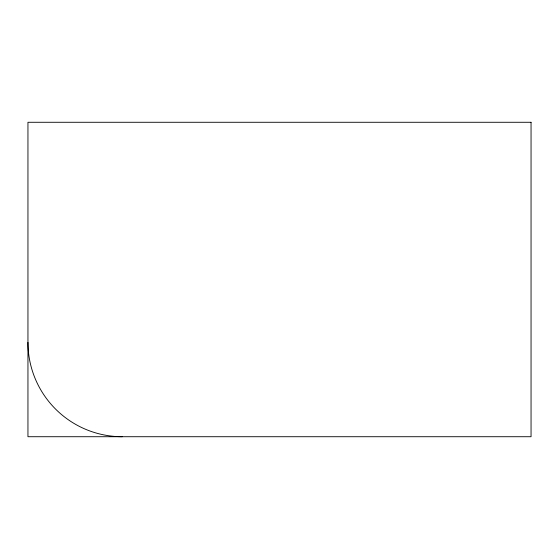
<?xml version="1.0" encoding="UTF-8"?>
<svg xmlns="http://www.w3.org/2000/svg" width="559" height="559" viewBox="0 0 559 559"><rect width="100%" height="100%" fill="white"/><g stroke="black" fill="none" stroke-linecap="round" stroke-linejoin="round"><path stroke-width="0.84" d="M122.281 436.719A94.331 94.331 0 0 1 27.95 342.387M531.05 122.281L27.95 122.281L27.95 436.719L531.05 436.719L531.05 122.281"/></g></svg>
